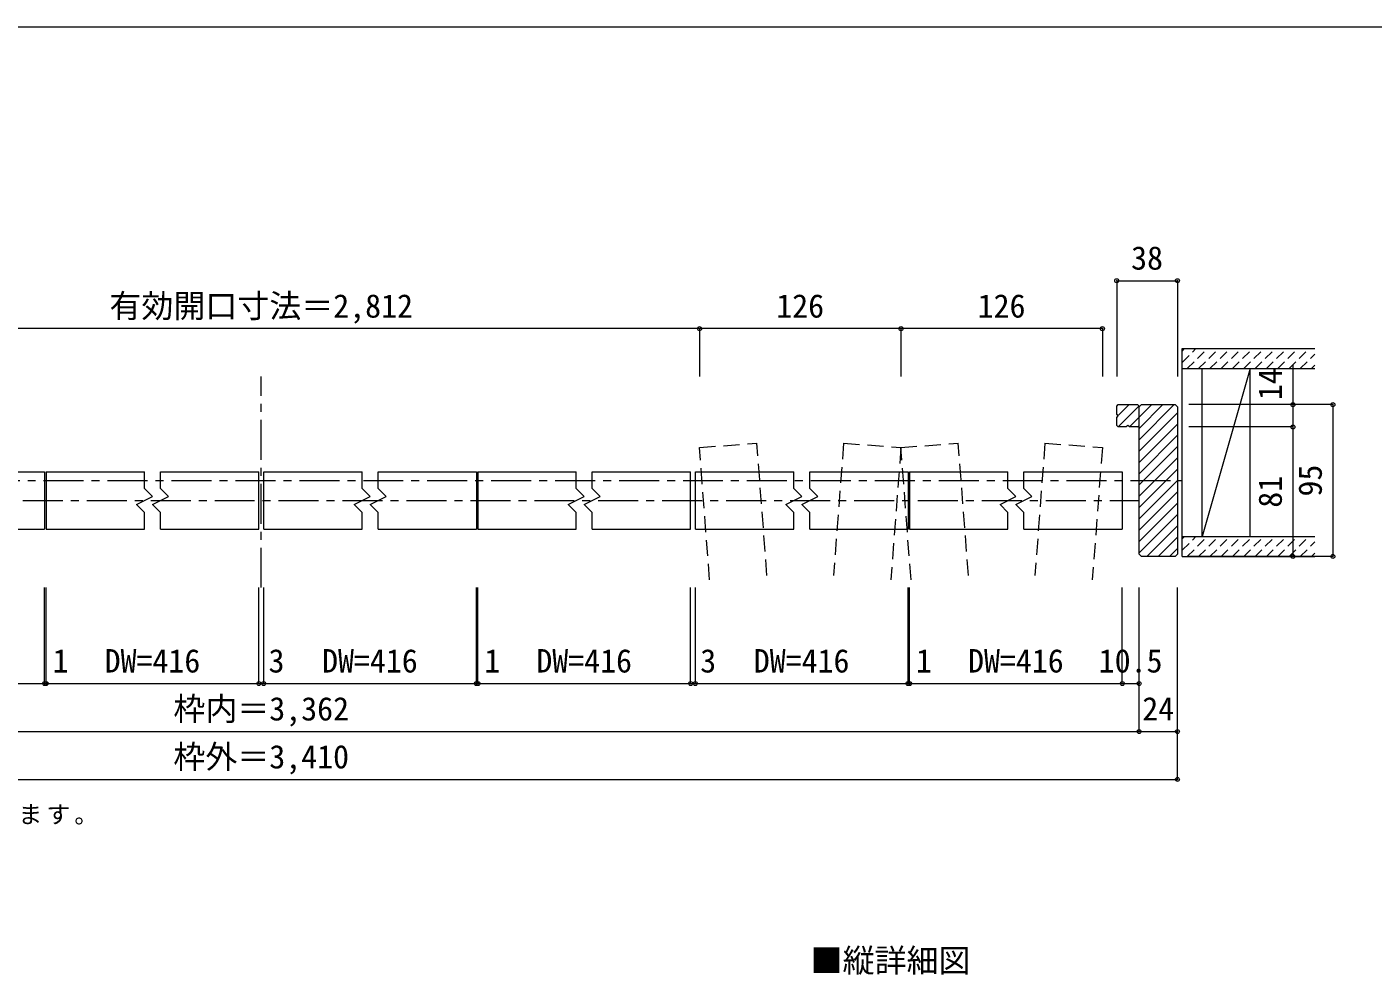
# Model space of a CAD drawing. Units: millimetres on the paper, with parts at other scales. Extents: x -197 to 281, y -138 to 137.
# Drawn here: x -86.2 to 82.3, y 18.1 to 137 of the extents above; entities that cross this region are included whole.
import ezdxf
from ezdxf.enums import TextEntityAlignment as Align

# ---------------------------------------------------------------- set-up
doc = ezdxf.new("R2010")
doc.units = ezdxf.units.MM
doc.header["$PDMODE"] = 32
doc.header["$PDSIZE"] = 0.5
for name, pattern in [('CHAIN1', [8, 5, -1, 1, -1]), ('DASHED1', [1.8, 1.2, -0.6]), ('DASHED2', [3, 2, -1])]:
    doc.linetypes.add(name, pattern=pattern)
for name, color, linetype, lineweight in [('0-1_通り芯', 4, 'CHAIN1', 9), ('0-3_仕上げ', 2, 'Continuous', 9), ('0-4_枠', 7, 'Continuous', 9), ('0-6_扉', 2, 'Continuous', 9), ('0-A_文字', 7, 'Continuous', 9), ('0-B_寸法', 7, 'Continuous', 9), ('0-C_ハッチ', 4, 'DASHED1', 9), ('F-0_補助線', 7, 'Continuous', 9)]:
    doc.layers.add(name, color=color, linetype=linetype, lineweight=lineweight)
doc.styles.add('ＭＳ ゴシック', font='')
doc.styles.get('ＭＳ ゴシック').set_extended_font_data('MS Gothic')

msp = doc.modelspace()

# ---------------------------------------------------------------- linework, layer by layer
at = {"layer": '0-1_通り芯'}
for p, q in [((-56.835, 66.85), (-56.835, 93.25)), ((-172.068, 80.25), (58.399, 80.25)), ((-166.668, 77.75), (52.999, 77.75))]:
    msp.add_line(p, q, dxfattribs=at)
at = {"layer": '0-3_仕上げ'}
for p, q in [((58.399, 94.25), (74.997, 94.25)), ((60.899, 73.25), (60.899, 94.25)), ((66.899, 73.25), (66.899, 94.25)), ((58.399, 73.25), (74.997, 73.25)), ((58.399, 70.75), (74.997, 70.75))]:
    msp.add_line(p, q, dxfattribs=at)
at = {"layer": '0-3_仕上げ', "color": 7}
msp.add_line((66.899, 94.25), (60.899, 73.25), dxfattribs=at)
at = {"layer": '0-3_仕上げ'}
msp.add_lwpolyline([(58.399, 70.75), (58.399, 96.75), (74.997, 96.75)], dxfattribs=at)
at = {"layer": '0-4_枠', "color": 3}
for p, q in [((52.799, 89.75), (52.999, 89.55)), ((52.999, 71.05), (52.999, 89.55)), ((57.499, 89.75), (57.799, 89.45)), ((57.799, 89.45), (57.799, 71.05)), ((52.799, 86.95), (52.999, 87.15))]:
    msp.add_line(p, q, dxfattribs=at)
for points in [[(50.399, 88.35), (50.199, 88.55), (50.199, 89.55), (50.399, 89.75), (52.799, 89.75)], [(52.999, 89.45), (53.299, 89.75), (57.499, 89.75)], [(51.599, 87.15), (51.399, 86.95), (50.399, 86.95), (50.199, 87.15), (50.199, 88.15), (50.399, 88.35)], [(52.799, 86.95), (51.799, 86.95), (51.599, 87.15)], [(57.799, 71.05), (57.499, 70.75), (53.299, 70.75), (52.999, 71.05)]]:
    msp.add_lwpolyline(points, dxfattribs=at)
at = {"layer": '0-6_扉', "linetype": 'DASHED2'}
for p, q in [((-2.001, 84.381), (5.178, 84.928)), ((-0.742, 67.822), (-2.001, 84.381)), ((6.438, 68.368), (5.178, 84.928)), ((16.019, 84.928), (14.76, 68.368)), ((23.199, 84.381), (21.939, 67.822)), ((24.458, 67.822), (23.199, 84.381)), ((31.638, 68.368), (30.378, 84.928)), ((41.219, 84.928), (39.96, 68.368)), ((41.219, 84.928), (48.399, 84.381)), ((48.399, 84.381), (47.139, 67.822))]:
    msp.add_line(p, q, dxfattribs=at)
at = {"layer": '0-6_扉', "color": 6}
for p, q in [((-96.247, 81.35), (-83.943, 81.35)), ((-83.943, 81.35), (-83.943, 74.15)), ((-83.743, 81.35), (-83.743, 74.15)), ((-83.743, 81.35), (-71.439, 81.35)), ((-69.439, 81.35), (-57.135, 81.35)), ((-57.135, 74.15), (-57.135, 81.35)), ((-56.535, 74.15), (-56.535, 81.35)), ((-56.535, 81.35), (-44.231, 81.35)), ((-42.231, 81.35), (-29.926, 81.35)), ((-29.926, 81.35), (-29.926, 74.15)), ((-29.726, 81.35), (-29.726, 74.15)), ((-29.726, 81.35), (-17.422, 81.35)), ((-15.422, 81.35), (-3.118, 81.35)), ((-3.118, 74.15), (-3.118, 81.35)), ((-2.518, 74.15), (-2.518, 81.35)), ((-2.518, 81.35), (9.786, 81.35)), ((11.786, 81.35), (24.09, 81.35)), ((24.09, 81.35), (24.09, 74.15)), ((24.29, 81.35), (24.29, 74.15)), ((24.29, 81.35), (36.594, 81.35)), ((38.594, 81.35), (50.899, 81.35)), ((50.899, 81.35), (50.899, 74.15)), ((-96.247, 74.15), (-83.943, 74.15)), ((-83.743, 74.15), (-71.439, 74.15)), ((-69.439, 74.15), (-57.135, 74.15)), ((-56.535, 74.15), (-44.231, 74.15)), ((-42.231, 74.15), (-29.926, 74.15)), ((-29.726, 74.15), (-17.422, 74.15)), ((-15.422, 74.15), (-3.118, 74.15)), ((-2.518, 74.15), (9.786, 74.15)), ((11.786, 74.15), (24.09, 74.15)), ((24.29, 74.15), (36.594, 74.15)), ((38.594, 74.15), (50.899, 74.15))]:
    msp.add_line(p, q, dxfattribs=at)
at = {"layer": '0-6_扉'}
for p, q in [((-71.439, 79.25), (-71.439, 81.35)), ((-69.439, 79.25), (-69.439, 81.35)), ((-44.231, 79.25), (-44.231, 81.35)), ((-42.231, 79.25), (-42.231, 81.35)), ((-17.422, 79.25), (-17.422, 81.35)), ((-15.422, 79.25), (-15.422, 81.35)), ((9.786, 79.25), (9.786, 81.35)), ((11.786, 79.25), (11.786, 81.35)), ((36.594, 79.25), (36.594, 81.35)), ((38.594, 79.25), (38.594, 81.35)), ((-71.439, 74.15), (-71.439, 76.25)), ((-69.439, 74.15), (-69.439, 76.25)), ((-44.231, 74.15), (-44.231, 76.25)), ((-42.231, 74.15), (-42.231, 76.25)), ((-17.422, 74.15), (-17.422, 76.25)), ((-15.422, 74.15), (-15.422, 76.25)), ((9.786, 74.15), (9.786, 76.25)), ((11.786, 74.15), (11.786, 76.25)), ((36.594, 74.15), (36.594, 76.25)), ((38.594, 74.15), (38.594, 76.25))]:
    msp.add_line(p, q, dxfattribs=at)
at = {"layer": '0-6_扉', "linetype": 'DASHED2'}
msp.add_lwpolyline([(16.019, 84.928), (23.199, 84.381), (30.378, 84.928)], dxfattribs=at)
at = {"layer": '0-6_扉'}
for points in [[(-71.439, 76.25), (-72.439, 77.25), (-70.439, 78.25), (-71.439, 79.25)], [(-69.439, 76.25), (-70.439, 77.25), (-68.439, 78.25), (-69.439, 79.25)], [(-44.231, 76.25), (-45.231, 77.25), (-43.231, 78.25), (-44.231, 79.25)], [(-42.231, 76.25), (-43.231, 77.25), (-41.231, 78.25), (-42.231, 79.25)], [(-17.422, 76.25), (-18.422, 77.25), (-16.422, 78.25), (-17.422, 79.25)], [(-15.422, 76.25), (-16.422, 77.25), (-14.422, 78.25), (-15.422, 79.25)], [(9.786, 76.25), (8.786, 77.25), (10.786, 78.25), (9.786, 79.25)], [(11.786, 76.25), (10.786, 77.25), (12.786, 78.25), (11.786, 79.25)], [(36.594, 76.25), (35.594, 77.25), (37.594, 78.25), (36.594, 79.25)], [(38.594, 76.25), (37.594, 77.25), (39.594, 78.25), (38.594, 79.25)]]:
    msp.add_lwpolyline(points, dxfattribs=at)
at = {"layer": '0-B_寸法', "color": 4}
for p, q in [((50.199, 105.25), (57.799, 105.25)), ((50.199, 105.25), (50.199, 93.25)), ((57.799, 105.25), (57.799, 93.25)), ((-2.001, 99.25), (-111.668, 99.25)), ((23.199, 99.25), (-2.001, 99.25)), ((-2.001, 99.25), (-2.001, 93.25)), ((48.399, 99.25), (23.199, 99.25)), ((23.199, 99.25), (23.199, 93.25)), ((48.399, 99.25), (48.399, 93.25)), ((72.242, 94.711), (72.242, 86.95)), ((72.242, 89.75), (59.238, 89.75)), ((77.242, 89.75), (72.242, 89.75)), ((77.242, 89.75), (77.242, 70.75)), ((72.242, 86.95), (59.238, 86.95)), ((72.242, 86.95), (72.242, 70.75)), ((72.242, 70.75), (59.238, 70.75)), ((77.242, 70.75), (72.242, 70.75)), ((-83.943, 54.85), (-83.943, 66.85)), ((-83.743, 54.85), (-83.743, 66.85)), ((-57.135, 54.85), (-57.135, 66.85)), ((-56.535, 54.85), (-56.535, 66.85)), ((-29.926, 54.85), (-29.926, 66.85)), ((-29.726, 54.85), (-29.726, 66.85)), ((-3.118, 54.85), (-3.118, 66.85)), ((-2.518, 54.85), (-2.518, 66.85)), ((24.09, 54.85), (24.09, 66.85)), ((24.29, 54.85), (24.29, 66.85)), ((50.899, 54.85), (50.899, 66.85)), ((52.999, 54.85), (52.999, 66.85)), ((-110.551, 54.85), (-83.943, 54.85)), ((-83.943, 54.85), (-83.743, 54.85)), ((-83.743, 54.85), (-57.135, 54.85)), ((-57.135, 54.85), (-56.535, 54.85)), ((-56.535, 54.85), (-29.926, 54.85)), ((-29.926, 54.85), (-29.726, 54.85)), ((-29.726, 54.85), (-3.118, 54.85)), ((-3.118, 54.85), (-2.518, 54.85)), ((-2.518, 54.85), (24.09, 54.85)), ((24.09, 54.85), (24.29, 54.85)), ((24.29, 54.85), (50.899, 54.85)), ((50.899, 54.85), (52.999, 54.85)), ((52.999, 48.85), (52.999, 54.85)), ((-166.668, 48.85), (52.999, 48.85)), ((52.999, 48.85), (57.799, 48.85)), ((-171.468, 42.85), (57.799, 42.85))]:
    msp.add_line(p, q, dxfattribs=at)
msp.add_lwpolyline([(57.799, 42.85), (57.799, 48.85), (57.799, 66.85)], dxfattribs=at)
at = {"layer": '0-B_寸法'}
for p in [(50.199, 105.25), (57.799, 105.25), (-2.001, 99.25), (23.199, 99.25), (48.399, 99.25), (72.242, 89.75), (77.242, 89.75), (72.242, 86.95), (72.242, 70.75), (77.242, 70.75), (-83.943, 54.85), (-83.743, 54.85), (-57.135, 54.85), (-56.535, 54.85), (-29.926, 54.85), (-29.726, 54.85), (-3.118, 54.85), (-2.518, 54.85), (24.09, 54.85), (24.29, 54.85), (50.899, 54.85), (52.999, 54.85), (52.999, 48.85), (57.799, 48.85), (57.799, 42.85)]:
    msp.add_point(p, dxfattribs=at)
at = {"layer": '0-C_ハッチ'}
for p, q in [((58.399, 95.035), (60.113, 96.75)), ((58.399, 96.45), (58.699, 96.75)), ((59.027, 94.25), (61.527, 96.75)), ((60.442, 94.25), (62.942, 96.75)), ((61.856, 94.25), (64.356, 96.75)), ((63.27, 94.25), (65.77, 96.75)), ((64.684, 94.25), (67.184, 96.75)), ((66.098, 94.25), (68.598, 96.75)), ((67.513, 94.25), (70.013, 96.75)), ((68.927, 94.25), (71.427, 96.75)), ((70.341, 94.25), (72.841, 96.75)), ((71.755, 94.25), (74.255, 96.75)), ((73.17, 94.25), (74.997, 96.078)), ((74.584, 94.25), (74.997, 94.664)), ((58.399, 71.535), (60.113, 73.25)), ((58.399, 72.95), (58.699, 73.25)), ((59.027, 70.75), (61.527, 73.25)), ((60.442, 70.75), (62.942, 73.25)), ((61.856, 70.75), (64.356, 73.25)), ((63.27, 70.75), (65.77, 73.25)), ((64.684, 70.75), (67.184, 73.25)), ((66.098, 70.75), (68.598, 73.25)), ((67.513, 70.75), (70.013, 73.25)), ((68.927, 70.75), (71.427, 73.25)), ((70.341, 70.75), (72.841, 73.25)), ((71.755, 70.75), (74.255, 73.25)), ((73.17, 70.75), (74.997, 72.578)), ((74.584, 70.75), (74.997, 71.164))]:
    msp.add_line(p, q, dxfattribs=at)
at = {"layer": '0-C_ハッチ', "linetype": 'Continuous'}
for p, q in [((50.371, 88.377), (51.744, 89.75)), ((50.379, 86.97), (52.979, 89.57)), ((52.999, 85.348), (57.401, 89.75)), ((52.999, 86.762), (55.987, 89.75)), ((52.999, 88.176), (54.573, 89.75)), ((51.786, 86.963), (52.999, 88.176)), ((52.999, 83.933), (57.799, 88.733)), ((52.999, 82.519), (57.799, 87.319)), ((52.999, 81.105), (57.799, 85.905)), ((52.999, 79.691), (57.799, 84.491)), ((52.999, 78.276), (57.799, 83.076)), ((52.999, 76.862), (57.799, 81.662)), ((52.999, 75.448), (57.799, 80.248)), ((52.999, 74.034), (57.799, 78.834)), ((52.999, 72.62), (57.799, 77.42)), ((52.999, 71.205), (57.799, 76.005)), ((53.957, 70.75), (57.799, 74.591)), ((55.372, 70.75), (57.799, 73.177)), ((56.786, 70.75), (57.799, 71.763))]:
    msp.add_line(p, q, dxfattribs=at)
at = {"layer": 'F-0_補助線', "color": 3, "lineweight": 18}
msp.add_lwpolyline([(-197.169, 137), (197.831, 137), (197.831, -138), (-197.169, -138)], close=True, dxfattribs=at)

# ---------------------------------------------------------------- texts
at = {"layer": '0-A_文字', "style": 'ＭＳ ゴシック'}
msp.add_text('■縦詳細図', height=2.933, dxfattribs=at).set_placement((11.897, 17.85), align=Align.BOTTOM_LEFT)
at = {"layer": '0-A_文字', "insert": (-171.468, 37.111), "char_height": 2.199, "attachment_point": 7, "style": 'ＭＳ ゴシック'}
msp.add_mtext('\\T1.17;※有効開口寸法は扉の厚さや調整によって若干異なります。', dxfattribs=at)
at = {"layer": '0-B_寸法', "style": 'ＭＳ ゴシック'}
for s, p in [('38', (51.999, 105.75)), ('有効開口寸法＝2,812', (-75.835, 99.75)), ('126', (7.599, 99.75)), ('126', (32.799, 99.75)), ('1', (-82.939, 55.35)), ('DW=416', (-76.439, 55.35)), ('3', (-55.93, 55.35)), ('DW=416', (-49.231, 55.35)), ('1', (-28.922, 55.35)), ('DW=416', (-22.422, 55.35)), ('3', (-1.914, 55.35)), ('DW=416', (4.786, 55.35)), ('1', (25.094, 55.35)), ('DW=416', (31.594, 55.35)), ('10.5', (47.949, 55.35)), ('枠内＝3,362', (-67.835, 49.35)), ('24', (53.399, 49.35)), ('枠外＝3,410', (-67.835, 43.35))]:
    msp.add_text(s, height=2.933, dxfattribs=at).set_placement(p, align=Align.BOTTOM_LEFT)
for s, p in [('14', (71.742, 90.305)), ('95', (76.742, 78.25)), ('81', (71.742, 76.85))]:
    msp.add_text(s, height=2.933, rotation=90, dxfattribs=at).set_placement(p, align=Align.BOTTOM_LEFT)

doc.saveas('drawing.dxf')
